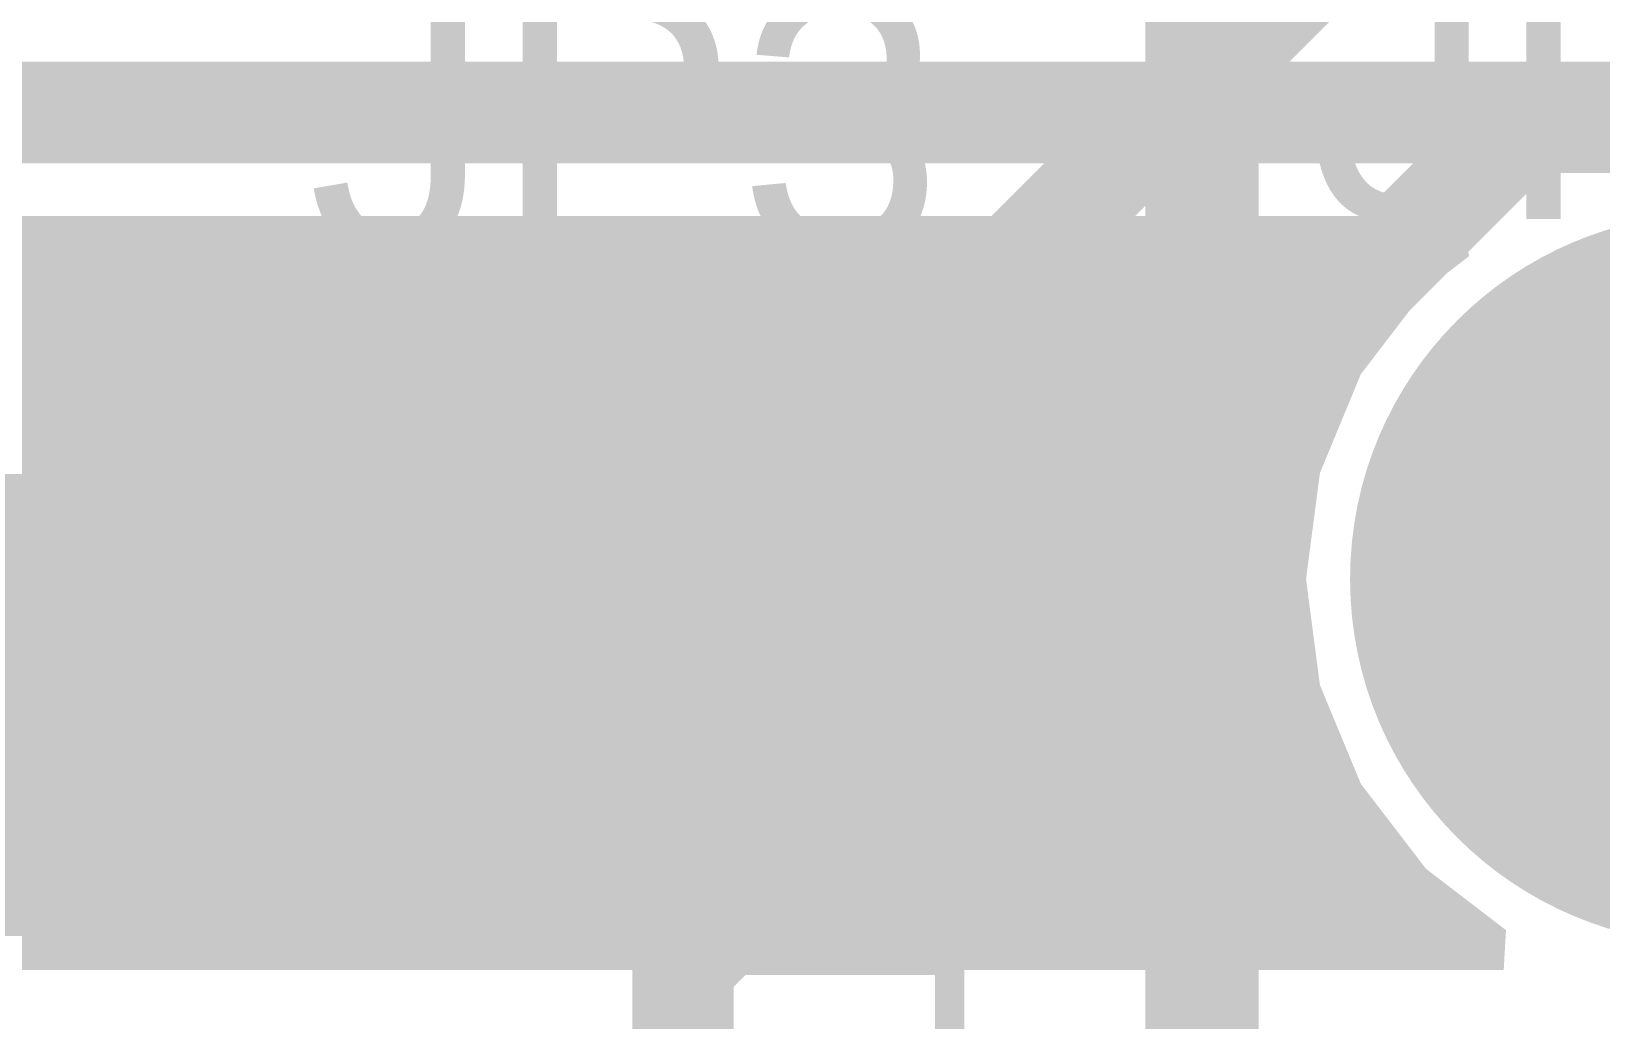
# Model space of a CAD drawing. Header units: inches. Extents: x 0.91 to 3.83, y 2.6 to 3.83.
# Drawn here: x 2.3322 to 2.4868, y 3.2022 to 3.2995 of the extents above; entities that cross this region are included whole.
import ezdxf

# ---------------------------------------------------------------- set-up
doc = ezdxf.new("R2010")
doc.units = ezdxf.units.IN
doc.header["$MEASUREMENT"] = 0
for name, color, linetype in [('Bottom Layer', 5, 'Continuous'), ('Bottom Solder', 6, 'Continuous'), ('Mechanical 12', 56, 'Continuous'), ('Mechanical 16', 56, 'Continuous'), ('Multi-Layer', 9, 'Continuous'), ('Pad Holes', 156, 'Continuous'), ('Top Layer', 1, 'Continuous'), ('Top Overlay', 2, 'Continuous'), ('Top Solder', 216, 'Continuous'), ('Via Holes', 16, 'Continuous')]:
    doc.layers.add(name, color=color, linetype=linetype)
doc.styles.add('Arial', font='', dxfattribs={"height": 0.2})
doc.styles.get('Arial').set_extended_font_data('Arial')

# ---------------------------------------------------------------- blocks, each defined once
blk = doc.blocks.new('JMP_3_PTH_180_334')
at = {"layer": 'Bottom Layer'}
h = blk.add_hatch(color=5, dxfattribs=at)
edge = h.paths.add_edge_path()
edge.add_arc((0, 0), 0.035, 0, 360)
at = {"layer": 'Bottom Solder'}
h = blk.add_hatch(color=6, dxfattribs=at)
edge = h.paths.add_edge_path()
edge.add_arc((0, 0), 0.036, 0, 360)
at = {"layer": 'Multi-Layer'}
h = blk.add_hatch(color=9, dxfattribs=at)
edge = h.paths.add_edge_path()
edge.add_arc((0, 0), 0.035, 0, 360)
at = {"layer": 'Pad Holes'}
h = blk.add_hatch(color=7, dxfattribs=at)
edge = h.paths.add_edge_path()
edge.add_arc((0, 0), 0.0215, 0, 360)
at = {"layer": 'Top Layer'}
h = blk.add_hatch(color=1, dxfattribs=at)
edge = h.paths.add_edge_path()
edge.add_arc((0, 0), 0.035, 0, 360)
at = {"layer": 'Top Solder'}
h = blk.add_hatch(color=216, dxfattribs=at)
edge = h.paths.add_edge_path()
edge.add_arc((0, 0), 0.036, 0, 360)
at = {"layer": 'Mechanical 16'}
blk.add_lwpolyline([(0.14961, -0.05118, 0.01, 0.01, 0), (-0.14961, -0.05118, 0.01, 0.01, 0)], format="xyseb", dxfattribs=at)
at = {"layer": 'Top Overlay'}
blk.add_lwpolyline([(0.15, -0.05, 0.01, 0.01, 0), (-0.15, -0.05, 0.01, 0.01, 0)], format="xyseb", dxfattribs=at)
at = {"layer": 'Mechanical 12', "style": 'Arial'}
blk.add_text('JP3', height=0.026, rotation=90, dxfattribs=at).set_placement((-0.03545, -0.03977))
at = {"layer": 'Top Overlay', "style": 'Arial'}
blk.add_text('RTS/485', height=0.026, dxfattribs=at).set_placement((0, -0.1))

msp = doc.modelspace()

# ---------------------------------------------------------------- hatches: boundary and pattern name
at = {"layer": 'Bottom Layer'}
msp.add_hatch(color=5, dxfattribs=at).paths.add_polyline_path([(2.47386, 3.27736), (2.46958, 3.27408), (2.46317, 3.26572), (2.45914, 3.25599), (2.45777, 3.24555), (2.45914, 3.23511), (2.46317, 3.22538), (2.46958, 3.21702), (2.47747, 3.21097), (2.47725, 3.20715), (2.47723, 3.20703), (2.23239, 3.20703), (2.2076, 3.23182), (2.20742, 3.2323), (2.20665, 3.23312), (2.20611, 3.23381), (2.20564, 3.23449), (2.20524, 3.23518), (2.20492, 3.23588), (2.20465, 3.23659), (2.20445, 3.23734), (2.2043, 3.23811), (2.20422, 3.23894), (2.20419, 3.24001), (2.20411, 3.24019), (2.20269, 3.24733), (2.19854, 3.25354), (2.19233, 3.25769), (2.185, 3.25915), (2.17767, 3.25769), (2.17146, 3.25354), (2.16731, 3.24733), (2.16585, 3.24), (2.16731, 3.23267), (2.17146, 3.22646), (2.17767, 3.22231), (2.18481, 3.22089), (2.18499, 3.22081), (2.18606, 3.22078), (2.18689, 3.2207), (2.18766, 3.22055), (2.18841, 3.22035), (2.18912, 3.22008), (2.18982, 3.21976), (2.19051, 3.21936), (2.19119, 3.21889), (2.19188, 3.21835), (2.1927, 3.21758), (2.19318, 3.2174), (2.22095, 3.18963), (2.22426, 3.18742), (2.22816, 3.18664), (2.48249, 3.18664), (2.48328, 3.1827), (2.47794, 3.18049), (2.46958, 3.17408), (2.46317, 3.16572), (2.45914, 3.15599), (2.45777, 3.14555), (2.45914, 3.13511), (2.46317, 3.12538), (2.46958, 3.11702), (2.4729, 3.11448), (2.47164, 3.11075), (2.27707, 3.11075), (2.12828, 3.25953), (2.1281, 3.26001), (2.12734, 3.26083), (2.12679, 3.26152), (2.12632, 3.2622), (2.12593, 3.26289), (2.1256, 3.26359), (2.12534, 3.26431), (2.12513, 3.26505), (2.12499, 3.26583), (2.1249, 3.26665), (2.12487, 3.26772), (2.12479, 3.2679), (2.12337, 3.27504), (2.12182, 3.27736), (2.12393, 3.2813), (2.47252, 3.2813)])
h = msp.add_hatch(color=5, dxfattribs=at)
edge = h.paths.add_edge_path()
edge.add_arc((2.358, 3.234), 0.01378, 0, 360)
at = {"layer": 'Top Layer'}
h = msp.add_hatch(color=1, dxfattribs=at)
edge = h.paths.add_edge_path()
edge.add_arc((2.358, 3.234), 0.01378, 0, 360)
at = {"layer": 'Via Holes'}
h = msp.add_hatch(color=7, dxfattribs=at)
edge = h.paths.add_edge_path()
edge.add_arc((2.358, 3.234), 0.00787, 0, 360)

# ---------------------------------------------------------------- linework, layer by layer
at = {"layer": 'Bottom Layer'}
msp.add_lwpolyline([(2.09583, 3.29149, 0.01, 0.01, 0), (2.63581, 3.29149, 0.01, 0.01, 0)], format="xyseb", dxfattribs=at)
at = {"layer": 'Top Layer'}
for points in [[(2.42815, 3.27559, 0.01, 0.01, 0), (2.49811, 3.34555, 0.01, 0.01, 0)], [(2.3964, 3.20748, 0.01, 0.01, 0), (2.47947, 3.29055, 0.01, 0.01, 0)], [(2.47947, 3.29055, 0.01, 0.01, 0), (2.56311, 3.29055, 0.01, 0.01, 0)], [(2.30354, 3.27559, 0.01, 0.01, 0), (2.42815, 3.27559, 0.01, 0.01, 0)], [(2.3964, 3.14207, 0.01, 0.01, 0), (2.3964, 3.20748, 0.01, 0.01, 0)]]:
    msp.add_lwpolyline(points, format="xyseb", dxfattribs=at)
for points in [[(2.47697, 3.29055, 0.005, 0.005, 1), (2.48197, 3.29055, 0.005, 0.005, 1)], [(2.47697, 3.29055, 0.005, 0.005, 1), (2.48197, 3.29055, 0.005, 0.005, 1)], [(2.42565, 3.27559, 0.005, 0.005, 1), (2.43065, 3.27559, 0.005, 0.005, 1)], [(2.42565, 3.27559, 0.005, 0.005, 1), (2.43065, 3.27559, 0.005, 0.005, 1)], [(2.3939, 3.20748, 0.005, 0.005, 1), (2.3989, 3.20748, 0.005, 0.005, 1)], [(2.3939, 3.20748, 0.005, 0.005, 1), (2.3989, 3.20748, 0.005, 0.005, 1)]]:
    msp.add_lwpolyline(points, format="xyseb", close=True, dxfattribs=at)

# ---------------------------------------------------------------- block references
at = {"rotation": 270}
msp.add_blockref('JMP_3_PTH_180_334', (2.49811, 3.24555), dxfattribs=at)

# ---------------------------------------------------------------- texts
at = {"layer": 'Top Overlay', "style": 'Arial'}
msp.add_text('JP3', height=0.026, dxfattribs=at).set_placement((2.35945, 3.27756))
msp.add_text('Q1', height=0.026, rotation=270, dxfattribs=at).set_placement((2.337, 3.25733))

doc.saveas('drawing.dxf')
